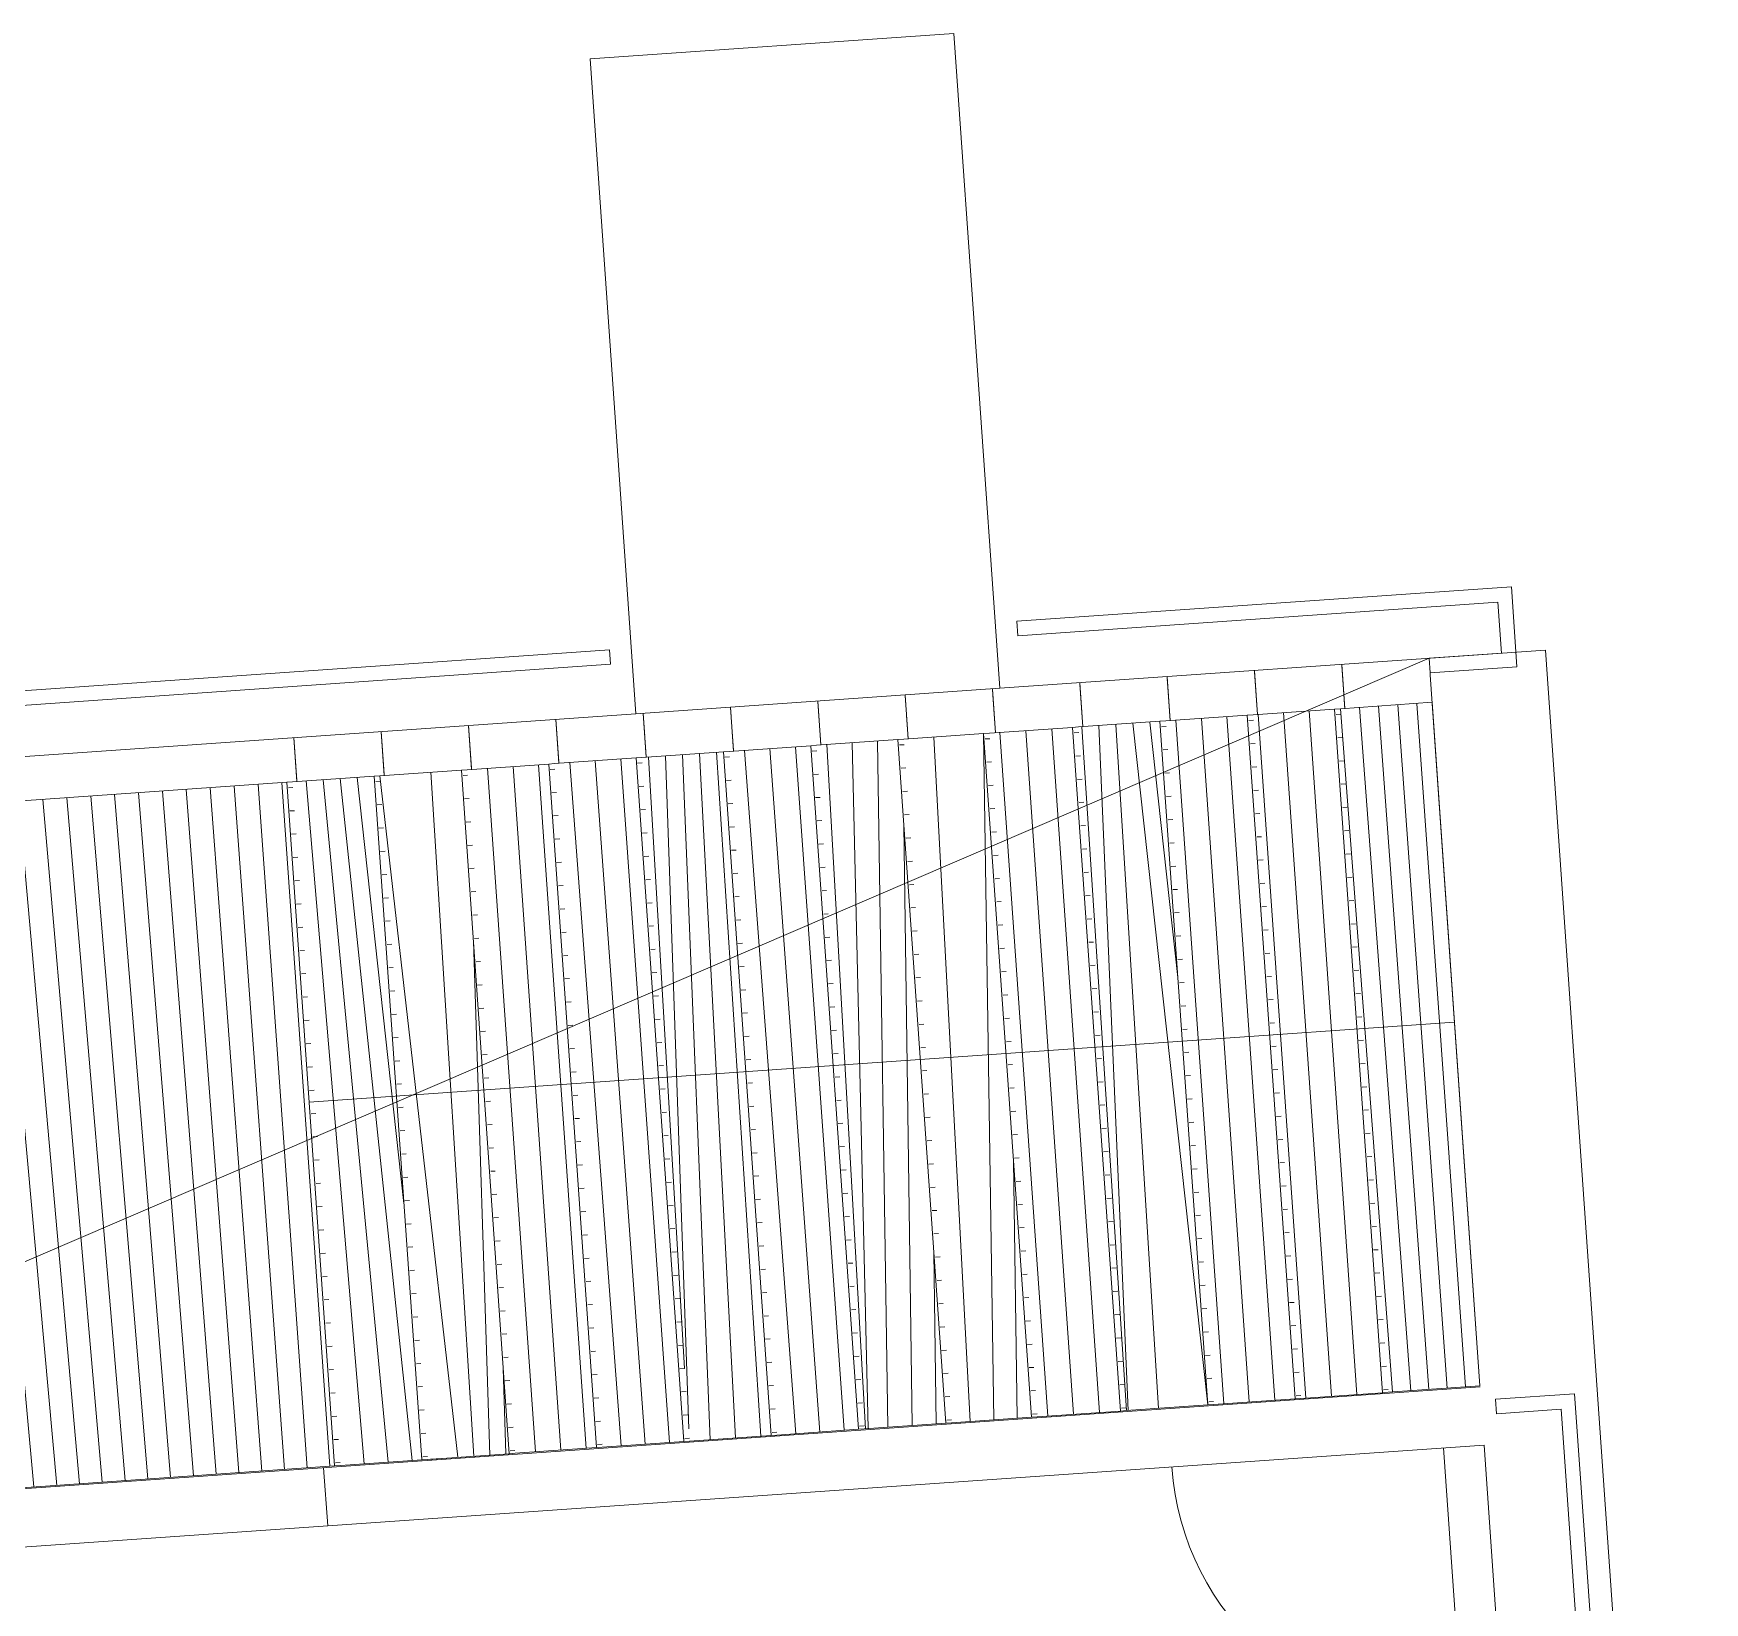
# Model space of a CAD drawing. Header units: millimetres. Extents: x 306 to 836129804, y -168137 to 818603917.
# Drawn here: x 833892377 to 833898105, y 817954065 to 817959443 of the extents above; entities that cross this region are included whole.
import ezdxf

# ---------------------------------------------------------------- set-up
doc = ezdxf.new("R2010")
doc.units = ezdxf.units.MM
doc.header["$LTSCALE"] = 3
doc.linetypes.add('Overhead', pattern=[1.7999999999999998, 1.2, -0.6])
for name, color, linetype, lineweight in [('A-000-M_MASS', 251, 'Continuous', 13), ('A-010-M_LINE', 251, 'Continuous', 13), ('A-010-M_LINE_BEYOND', 251, 'Continuous', 13), ('A-242-M_STAIR', 251, 'Continuous', 13), ('A-325-M_DOOR', 251, 'Continuous', 13), ('A-340-M_RAILING', 251, 'Continuous', 13), ('A-810-M_ROOMS', 251, 'Continuous', 13), ('S-280-M_COLUMN', 253, 'Continuous', 9)]:
    doc.layers.add(name, color=color, linetype=linetype, lineweight=lineweight)
doc.layers.add('UAJ-00XREF', color=7, linetype='Continuous')
pattern_1 = [(270, (-609.6, 28731.173), (80, 4.898587196589413e-15), [])]

# ---------------------------------------------------------------- blocks, each defined once
blk = doc.blocks.new('Top Rail Type - Top Rail_Internal_-14509061-0300')
at = {"layer": 'A-340-M_RAILING'}
for p, q in [((77300.37806078258, 31606.17304782708), (92817.04472744922, 31606.17304782708)), ((92817.04472744922, 31606.17304782708), (92817.04472744922, 31556.17304782708)), ((77350.37806078258, 31556.17304782708), (92817.04472744922, 31556.17304782708))]:
    blk.add_line(p, q, dxfattribs=at)
blk = doc.blocks.new('Top Rail Type - Top Rail_Internal_-14922430-0300')
at = {"layer": 'A-340-M_RAILING'}
for p, q in [((95667.0780607826, 28831.57304896365), (95667.0780607826, 28781.57304896366)), ((95667.0780607826, 28831.57304896365), (95939.07833247582, 28831.57304896365)), ((95939.07833247582, 28831.57304896365), (95939.07833247582, 25558.20247407073)), ((95667.0780607826, 28781.57304896366), (95889.07833247584, 28781.57304896366)), ((95889.07833247584, 28781.57304896366), (95889.07833247584, 25558.20247407073))]:
    blk.add_line(p, q, dxfattribs=at)
blk = doc.blocks.new('Railing - Railing-26013107-0300')
at = {"layer": 'A-340-M_RAILING'}
blk.add_line((95617.07806416294, 31323.67304782893), (95617.07806416294, 31331.17304782894), dxfattribs=at)
blk = doc.blocks.new('Top Rail Type - Top Rail_Internal_-26013112-0300')
at = {"layer": 'A-340-M_RAILING'}
for p, q in [((94217.04472744922, 31556.17304782893), (94217.04472744922, 31606.17304782892)), ((95915.76484133414, 31606.17304782892), (94217.04472744922, 31606.17304782892)), ((95915.76484133414, 31331.17304782893), (95915.76484133414, 31606.17304782892)), ((95865.76484133414, 31556.17304782892), (94217.04472744922, 31556.17304782893)), ((95865.76484133414, 31381.17304782893), (95865.76484133414, 31556.17304782892)), ((95617.07806416294, 31381.17304782893), (95617.07806416294, 31331.17304782893)), ((95617.07806416294, 31381.17304782893), (95865.76484133414, 31381.17304782893)), ((95617.07806416294, 31331.17304782893), (95915.76484133414, 31331.17304782893))]:
    blk.add_line(p, q, dxfattribs=at)
blk = doc.blocks.new('ARC_DOOR_METAL_M10-FH-O - 800x2100mm-38797438-0300')
at = {"layer": 'A-010-M_LINE_BEYOND'}
blk.add_line((466.9999999999968, -100.0000000009615), (466.9999999999968, -1034.000000000978), dxfattribs=at)
blk.add_arc((467.0000000000011, -100.0000000009645), 934.0000000000178, 179.9999999999997, 269.9999999999994, dxfattribs=at)
blk = doc.blocks.new('FP_261-0300')
at = {"layer": 'A-000-M_MASS'}
for p, q in [((91682.07806078285, 31229.96327169451), (91682.07806078273, 28881.17304782849)), ((91686.28953817762, 31211.17304782848), (91702.07806078286, 31211.17304782848)), ((91686.28953817762, 31131.1730478285), (91702.07806078285, 31131.1730478285)), ((91686.2895381776, 31051.17304782848), (91702.07806078285, 31051.17304782848)), ((91686.2895381776, 30971.17304782847), (91702.07806078285, 30971.17304782847)), ((91686.2895381776, 30891.17304782848), (91702.07806078285, 30891.17304782848)), ((91686.2895381776, 30811.17304782847), (91702.07806078282, 30811.17304782847)), ((91686.28953817759, 30731.17304782845), (91702.07806078282, 30731.17304782845)), ((91686.28953817759, 30651.17304782851), (91702.07806078282, 30651.17304782851)), ((91686.28953817759, 30571.17304782849), (91702.07806078282, 30571.17304782849)), ((91686.28953817759, 30491.17304782847), (91702.0780607828, 30491.17304782847)), ((91686.28953817759, 30411.17304782849), (91702.0780607828, 30411.17304782849)), ((91686.28953817757, 30331.17304782847), (91702.0780607828, 30331.17304782847)), ((91686.28953817757, 30251.17304782849), (91702.0780607828, 30251.17304782849)), ((91686.28953817757, 30171.17304782848), (91702.07806078279, 30171.17304782848)), ((91686.28953817757, 30091.17304782846), (91702.07806078279, 30091.17304782846)), ((91686.28953817756, 30011.17304782848), (91702.07806078279, 30011.17304782848)), ((91686.28953817756, 29931.1730478285), (91702.07806078279, 29931.1730478285)), ((91686.28953817756, 29851.17304782848), (91702.07806078278, 29851.17304782848)), ((91686.28953817756, 29771.1730478285), (91702.07806078278, 29771.1730478285)), ((91686.28953817755, 29691.17304782848), (91702.07806078278, 29691.17304782848)), ((91686.28953817755, 29611.17304782847), (91702.07806078278, 29611.17304782847)), ((91686.28953817755, 29531.17304782848), (91702.07806078276, 29531.17304782848)), ((91686.28953817755, 29451.17304782847), (91702.07806078276, 29451.17304782847)), ((91686.28953817752, 29371.17304782845), (91702.07806078276, 29371.17304782845)), ((91686.28953817752, 29291.1730478285), (91702.07806078276, 29291.1730478285)), ((91686.28953817752, 29211.17304782849), (91702.07806078273, 29211.17304782849)), ((91686.28953817752, 29131.17304782847), (91702.07806078273, 29131.17304782847)), ((91686.2895381775, 29051.17304782849), (91702.07806078273, 29051.17304782849)), ((91686.2895381775, 28971.17304782847), (91702.07806078273, 28971.17304782847)), ((91686.2895381775, 28891.17304782846), (91702.07806078272, 28891.17304782846))]:
    blk.add_line(p, q, dxfattribs=at)
blk = doc.blocks.new('FP_262-0300')
at = {"layer": 'A-000-M_MASS'}
for p, q in [((91982.07806078285, 31229.96327169451), (91982.07806078273, 28881.17304782849)), ((91986.28953817763, 31211.17304782848), (92002.07806078286, 31211.17304782848)), ((91986.28953817763, 31131.17304782847), (92002.07806078285, 31131.17304782847)), ((91986.2895381776, 31051.17304782848), (92002.07806078285, 31051.17304782845)), ((91986.2895381776, 30971.17304782847), (92002.07806078285, 30971.17304782847)), ((91986.2895381776, 30891.17304782845), (92002.07806078285, 30891.17304782845)), ((91986.2895381776, 30811.17304782847), (92002.07806078282, 30811.17304782847)), ((91986.28953817759, 30731.17304782845), (92002.07806078282, 30731.17304782845)), ((91986.28953817759, 30651.17304782847), (92002.07806078282, 30651.17304782847)), ((91986.28953817759, 30571.17304782849), (92002.07806078282, 30571.17304782849)), ((91986.28953817759, 30491.17304782847), (92002.0780607828, 30491.17304782847)), ((91986.28953817759, 30411.17304782846), (92002.0780607828, 30411.17304782846)), ((91986.28953817757, 30331.17304782847), (92002.0780607828, 30331.17304782847)), ((91986.28953817757, 30251.17304782846), (92002.0780607828, 30251.17304782846)), ((91986.28953817757, 30171.17304782844), (92002.07806078279, 30171.17304782844)), ((91986.28953817757, 30091.17304782846), (92002.07806078279, 30091.17304782846)), ((91986.28953817756, 30011.17304782848), (92002.07806078279, 30011.17304782848)), ((91986.28953817756, 29931.17304782846), (92002.07806078279, 29931.17304782846)), ((91986.28953817756, 29851.17304782848), (92002.07806078278, 29851.17304782848)), ((91986.28953817756, 29771.17304782846), (92002.07806078278, 29771.17304782846)), ((91986.28953817755, 29691.17304782845), (92002.07806078278, 29691.17304782845)), ((91986.28953817755, 29611.17304782847), (92002.07806078278, 29611.17304782847)), ((91986.28953817755, 29531.17304782845), (92002.07806078276, 29531.17304782845)), ((91986.28953817755, 29451.17304782843), (92002.07806078276, 29451.17304782843)), ((91986.28953817752, 29371.17304782845), (92002.07806078276, 29371.17304782845)), ((91986.28953817752, 29291.17304782847), (92002.07806078276, 29291.17304782847)), ((91986.28953817752, 29211.17304782845), (92002.07806078273, 29211.17304782845)), ((91986.28953817752, 29131.17304782847), (92002.07806078273, 29131.17304782847)), ((91986.2895381775, 29051.17304782845), (92002.07806078273, 29051.17304782845)), ((91986.2895381775, 28971.17304782847), (92002.07806078273, 28971.17304782844)), ((91986.2895381775, 28891.17304782846), (92002.07806078272, 28891.17304782846))]:
    blk.add_line(p, q, dxfattribs=at)
blk = doc.blocks.new('FP_263-0300')
at = {"layer": 'A-000-M_MASS'}
for p, q in [((92282.07806078283, 31229.96327169451), (92282.0780607827, 28881.17304782846)), ((92286.2895381776, 31211.17304782845), (92302.07806078285, 31211.17304782845)), ((92286.2895381776, 31131.17304782847), (92302.07806078283, 31131.17304782847)), ((92286.28953817759, 31051.17304782845), (92302.07806078283, 31051.17304782845)), ((92286.28953817759, 30971.17304782843), (92302.07806078283, 30971.17304782843)), ((92286.28953817759, 30891.17304782845), (92302.07806078283, 30891.17304782845)), ((92286.28953817759, 30811.17304782843), (92302.0780607828, 30811.17304782843)), ((92286.28953817757, 30731.17304782842), (92302.0780607828, 30731.17304782842)), ((92286.28953817757, 30651.17304782847), (92302.0780607828, 30651.17304782847)), ((92286.28953817757, 30571.17304782846), (92302.0780607828, 30571.17304782846)), ((92286.28953817757, 30491.17304782844), (92302.07806078279, 30491.17304782844)), ((92286.28953817757, 30411.17304782846), (92302.07806078279, 30411.17304782846)), ((92286.28953817756, 30331.17304782844), (92302.07806078279, 30331.17304782844)), ((92286.28953817756, 30251.17304782842), (92302.07806078279, 30251.17304782842)), ((92286.28953817756, 30171.17304782844), (92302.07806078278, 30171.17304782844)), ((92286.28953817756, 30091.17304782843), (92302.07806078278, 30091.17304782843)), ((92286.28953817755, 30011.17304782844), (92302.07806078278, 30011.17304782844)), ((92286.28953817755, 29931.17304782846), (92302.07806078278, 29931.17304782846)), ((92286.28953817755, 29851.17304782844), (92302.07806078276, 29851.17304782844)), ((92286.28953817755, 29771.17304782846), (92302.07806078276, 29771.17304782843)), ((92286.28953817752, 29691.17304782845), (92302.07806078276, 29691.17304782845)), ((92286.28953817752, 29611.17304782843), (92302.07806078276, 29611.17304782843)), ((92286.28953817752, 29531.17304782845), (92302.07806078275, 29531.17304782845)), ((92286.28953817752, 29451.17304782843), (92302.07806078275, 29451.17304782843)), ((92286.2895381775, 29371.17304782845), (92302.07806078275, 29371.17304782845)), ((92286.2895381775, 29291.17304782847), (92302.07806078275, 29291.17304782847)), ((92286.2895381775, 29211.17304782845), (92302.07806078272, 29211.17304782845)), ((92286.2895381775, 29131.17304782843), (92302.07806078272, 29131.17304782843)), ((92286.28953817749, 29051.17304782845), (92302.07806078272, 29051.17304782845)), ((92286.28953817749, 28971.17304782844), (92302.07806078272, 28971.17304782844)), ((92286.28953817749, 28891.17304782842), (92302.0780607827, 28891.17304782842))]:
    blk.add_line(p, q, dxfattribs=at)
blk = doc.blocks.new('FP_264-0300')
at = {"layer": 'A-000-M_MASS'}
for p, q in [((92582.07806078283, 31229.96327169451), (92582.07806078272, 28881.17304782846)), ((92586.2895381776, 31211.17304782845), (92602.07806078285, 31211.17304782845)), ((92586.2895381776, 31131.17304782843), (92602.07806078283, 31131.17304782843)), ((92586.28953817759, 31051.17304782845), (92602.07806078283, 31051.17304782845)), ((92586.28953817759, 30971.17304782843), (92602.07806078283, 30971.17304782843)), ((92586.28953817759, 30891.17304782842), (92602.07806078283, 30891.17304782842)), ((92586.28953817759, 30811.17304782843), (92602.0780607828, 30811.17304782843)), ((92586.28953817757, 30731.17304782842), (92602.0780607828, 30731.17304782842)), ((92586.28953817757, 30651.17304782844), (92602.0780607828, 30651.17304782844)), ((92586.28953817757, 30571.17304782846), (92602.0780607828, 30571.17304782846)), ((92586.28953817757, 30491.17304782844), (92602.07806078279, 30491.17304782844)), ((92586.28953817757, 30411.17304782842), (92602.07806078279, 30411.17304782842)), ((92586.28953817756, 30331.17304782844), (92602.07806078279, 30331.17304782844)), ((92586.28953817756, 30251.17304782842), (92602.07806078279, 30251.17304782842)), ((92586.28953817756, 30171.17304782844), (92602.07806078278, 30171.17304782841)), ((92586.28953817756, 30091.17304782843), (92602.07806078278, 30091.17304782843)), ((92586.28953817755, 30011.17304782844), (92602.07806078278, 30011.17304782844)), ((92586.28953817755, 29931.17304782846), (92602.07806078278, 29931.17304782846)), ((92586.28953817755, 29851.17304782844), (92602.07806078276, 29851.17304782844)), ((92586.28953817755, 29771.17304782843), (92602.07806078276, 29771.17304782843)), ((92586.28953817753, 29691.17304782845), (92602.07806078276, 29691.17304782845)), ((92586.28953817753, 29611.17304782843), (92602.07806078276, 29611.17304782843)), ((92586.28953817753, 29531.17304782842), (92602.07806078275, 29531.17304782842)), ((92586.28953817753, 29451.17304782843), (92602.07806078275, 29451.17304782843)), ((92586.2895381775, 29371.17304782845), (92602.07806078275, 29371.17304782845)), ((92586.2895381775, 29291.17304782843), (92602.07806078275, 29291.17304782843)), ((92586.2895381775, 29211.17304782845), (92602.07806078272, 29211.17304782845)), ((92586.2895381775, 29131.17304782843), (92602.07806078272, 29131.17304782843)), ((92586.28953817749, 29051.17304782842), (92602.07806078272, 29051.17304782842)), ((92586.28953817749, 28971.17304782844), (92602.07806078272, 28971.17304782844)), ((92586.28953817749, 28891.17304782842), (92602.0780607827, 28891.17304782842))]:
    blk.add_line(p, q, dxfattribs=at)
blk = doc.blocks.new('FP_265-0300')
at = {"layer": 'A-000-M_MASS'}
for p, q in [((92882.07806078285, 31229.96327169451), (92882.07806078273, 28881.17304782842)), ((92886.28953817763, 31211.17304782841), (92902.07806078286, 31211.17304782841)), ((92886.28953817763, 31131.17304782843), (92902.07806078285, 31131.17304782843)), ((92886.28953817762, 31051.17304782842), (92902.07806078285, 31051.17304782842)), ((92886.28953817762, 30971.17304782843), (92902.07806078285, 30971.1730478284)), ((92886.28953817762, 30891.17304782842), (92902.07806078285, 30891.17304782842)), ((92886.28953817762, 30811.1730478284), (92902.07806078283, 30811.1730478284)), ((92886.28953817759, 30731.17304782842), (92902.07806078283, 30731.17304782842)), ((92886.28953817759, 30651.17304782844), (92902.07806078283, 30651.17304782844)), ((92886.28953817759, 30571.17304782842), (92902.07806078283, 30571.17304782842)), ((92886.28953817759, 30491.17304782844), (92902.0780607828, 30491.17304782844)), ((92886.28953817759, 30411.17304782842), (92902.0780607828, 30411.17304782842)), ((92886.28953817757, 30331.1730478284), (92902.0780607828, 30331.1730478284)), ((92886.28953817757, 30251.17304782842), (92902.0780607828, 30251.17304782842)), ((92886.28953817757, 30171.17304782841), (92902.07806078279, 30171.17304782841)), ((92886.28953817757, 30091.17304782839), (92902.07806078279, 30091.17304782839)), ((92886.28953817756, 30011.17304782844), (92902.07806078279, 30011.17304782844)), ((92886.28953817756, 29931.17304782843), (92902.07806078279, 29931.17304782843)), ((92886.28953817756, 29851.17304782841), (92902.07806078278, 29851.17304782841)), ((92886.28953817756, 29771.17304782843), (92902.07806078278, 29771.17304782843)), ((92886.28953817755, 29691.17304782841), (92902.07806078278, 29691.17304782841)), ((92886.28953817755, 29611.1730478284), (92902.07806078278, 29611.1730478284)), ((92886.28953817755, 29531.17304782842), (92902.07806078276, 29531.17304782842)), ((92886.28953817755, 29451.1730478284), (92902.07806078276, 29451.1730478284)), ((92886.28953817753, 29371.17304782842), (92902.07806078276, 29371.17304782842)), ((92886.28953817753, 29291.17304782843), (92902.07806078276, 29291.17304782843)), ((92886.28953817753, 29211.17304782842), (92902.07806078275, 29211.17304782842)), ((92886.28953817753, 29131.1730478284), (92902.07806078275, 29131.1730478284)), ((92886.28953817753, 29051.17304782842), (92902.07806078275, 29051.17304782842)), ((92886.28953817753, 28971.1730478284), (92902.07806078275, 28971.1730478284)), ((92886.28953817753, 28891.17304782839), (92902.07806078273, 28891.17304782839))]:
    blk.add_line(p, q, dxfattribs=at)
blk = doc.blocks.new('FP_266-0300')
at = {"layer": 'A-000-M_MASS'}
for p, q in [((93182.07806078285, 31229.96327169451), (93182.07806078273, 28881.17304782842)), ((93186.28953817763, 31211.17304782841), (93202.07806078286, 31211.17304782841)), ((93186.28953817763, 31131.1730478284), (93202.07806078285, 31131.1730478284)), ((93186.28953817762, 31051.17304782842), (93202.07806078285, 31051.17304782842)), ((93186.28953817762, 30971.1730478284), (93202.07806078285, 30971.1730478284)), ((93186.28953817762, 30891.17304782838), (93202.07806078285, 30891.17304782838)), ((93186.28953817762, 30811.1730478284), (93202.07806078283, 30811.1730478284)), ((93186.28953817759, 30731.17304782838), (93202.07806078283, 30731.17304782838)), ((93186.28953817759, 30651.1730478284), (93202.07806078283, 30651.1730478284)), ((93186.28953817759, 30571.17304782842), (93202.07806078283, 30571.17304782842)), ((93186.28953817759, 30491.1730478284), (93202.07806078282, 30491.1730478284)), ((93186.28953817759, 30411.17304782839), (93202.07806078282, 30411.17304782839)), ((93186.28953817759, 30331.1730478284), (93202.07806078282, 30331.1730478284)), ((93186.28953817759, 30251.17304782839), (93202.07806078282, 30251.17304782839)), ((93186.28953817759, 30171.17304782837), (93202.07806078279, 30171.17304782837)), ((93186.28953817759, 30091.17304782839), (93202.07806078279, 30091.17304782839)), ((93186.28953817757, 30011.17304782841), (93202.07806078279, 30011.17304782841)), ((93186.28953817757, 29931.17304782839), (93202.07806078279, 29931.17304782839)), ((93186.28953817757, 29851.17304782841), (93202.07806078278, 29851.17304782841)), ((93186.28953817757, 29771.17304782839), (93202.07806078278, 29771.17304782839)), ((93186.28953817756, 29691.17304782838), (93202.07806078278, 29691.17304782838)), ((93186.28953817756, 29611.1730478284), (93202.07806078278, 29611.1730478284)), ((93186.28953817756, 29531.17304782838), (93202.07806078276, 29531.17304782838)), ((93186.28953817756, 29451.1730478284), (93202.07806078276, 29451.1730478284)), ((93186.28953817755, 29371.17304782842), (93202.07806078276, 29371.17304782842)), ((93186.28953817755, 29291.1730478284), (93202.07806078276, 29291.1730478284)), ((93186.28953817755, 29211.17304782842), (93202.07806078275, 29211.17304782842)), ((93186.28953817755, 29131.1730478284), (93202.07806078275, 29131.1730478284)), ((93186.28953817753, 29051.17304782838), (93202.07806078275, 29051.17304782838)), ((93186.28953817753, 28971.1730478284), (93202.07806078275, 28971.1730478284)), ((93186.28953817753, 28891.17304782839), (93202.07806078273, 28891.17304782839))]:
    blk.add_line(p, q, dxfattribs=at)
blk = doc.blocks.new('FP_267-0300')
at = {"layer": 'A-000-M_MASS'}
for p, q in [((93482.07806078283, 31229.96327169451), (93482.07806078273, 28881.17304782842)), ((93486.28953817763, 31211.17304782838), (93502.07806078285, 31211.17304782838)), ((93486.28953817763, 31131.1730478284), (93502.07806078283, 31131.1730478284)), ((93486.28953817762, 31051.17304782838), (93502.07806078283, 31051.17304782838)), ((93486.28953817762, 30971.17304782836), (93502.07806078283, 30971.17304782836)), ((93486.28953817762, 30891.17304782838), (93502.07806078283, 30891.17304782838)), ((93486.28953817762, 30811.17304782836), (93502.07806078282, 30811.17304782836)), ((93486.2895381776, 30731.17304782838), (93502.07806078282, 30731.17304782838)), ((93486.2895381776, 30651.1730478284), (93502.07806078282, 30651.1730478284)), ((93486.2895381776, 30571.17304782839), (93502.07806078282, 30571.17304782839)), ((93486.2895381776, 30491.1730478284), (93502.07806078279, 30491.1730478284)), ((93486.2895381776, 30411.17304782839), (93502.07806078279, 30411.17304782839)), ((93486.28953817757, 30331.17304782837), (93502.07806078279, 30331.17304782837)), ((93486.28953817757, 30251.17304782839), (93502.07806078279, 30251.17304782839)), ((93486.28953817757, 30171.17304782837), (93502.07806078278, 30171.17304782837)), ((93486.28953817757, 30091.17304782836), (93502.07806078278, 30091.17304782836)), ((93486.28953817756, 30011.17304782841), (93502.07806078278, 30011.17304782841)), ((93486.28953817756, 29931.17304782839), (93502.07806078278, 29931.17304782839)), ((93486.28953817756, 29851.17304782841), (93502.07806078276, 29851.17304782841)), ((93486.28953817756, 29771.17304782839), (93502.07806078276, 29771.17304782839)), ((93486.28953817755, 29691.17304782838), (93502.07806078276, 29691.17304782838)), ((93486.28953817755, 29611.1730478284), (93502.07806078276, 29611.1730478284)), ((93486.28953817755, 29531.17304782838), (93502.07806078275, 29531.17304782838)), ((93486.28953817755, 29451.17304782836), (93502.07806078275, 29451.17304782836)), ((93486.28953817753, 29371.17304782842), (93502.07806078275, 29371.17304782842)), ((93486.28953817753, 29291.1730478284), (93502.07806078275, 29291.1730478284)), ((93486.28953817753, 29211.17304782838), (93502.07806078273, 29211.17304782838)), ((93486.28953817753, 29131.1730478284), (93502.07806078273, 29131.1730478284)), ((93486.28953817752, 29051.17304782838), (93502.07806078273, 29051.17304782838)), ((93486.28953817752, 28971.17304782837), (93502.07806078273, 28971.17304782837)), ((93486.28953817752, 28891.17304782839), (93502.0780607827, 28891.17304782839))]:
    blk.add_line(p, q, dxfattribs=at)
blk = doc.blocks.new('FP_268-0300')
at = {"layer": 'A-000-M_MASS'}
for p, q in [((93782.07806078283, 31229.96327169451), (93782.07806078273, 28881.17304782839)), ((93786.28953817763, 31211.17304782838), (93802.07806078285, 31211.17304782838)), ((93786.28953817763, 31131.17304782836), (93802.07806078283, 31131.17304782836)), ((93786.28953817762, 31051.17304782838), (93802.07806078283, 31051.17304782838)), ((93786.28953817762, 30971.17304782836), (93802.07806078283, 30971.17304782836)), ((93786.28953817762, 30891.17304782835), (93802.07806078283, 30891.17304782835)), ((93786.28953817762, 30811.17304782836), (93802.07806078282, 30811.17304782836)), ((93786.2895381776, 30731.17304782835), (93802.07806078282, 30731.17304782835)), ((93786.2895381776, 30651.1730478284), (93802.07806078282, 30651.1730478284)), ((93786.2895381776, 30571.17304782839), (93802.07806078282, 30571.17304782839)), ((93786.2895381776, 30491.17304782837), (93802.0780607828, 30491.17304782837)), ((93786.2895381776, 30411.17304782839), (93802.0780607828, 30411.17304782839)), ((93786.28953817757, 30331.17304782837), (93802.0780607828, 30331.17304782837)), ((93786.28953817757, 30251.17304782835), (93802.0780607828, 30251.17304782835)), ((93786.28953817757, 30171.17304782837), (93802.07806078278, 30171.17304782837)), ((93786.28953817757, 30091.17304782836), (93802.07806078278, 30091.17304782836)), ((93786.28953817756, 30011.17304782838), (93802.07806078278, 30011.17304782838)), ((93786.28953817756, 29931.17304782839), (93802.07806078278, 29931.17304782839)), ((93786.28953817756, 29851.17304782838), (93802.07806078276, 29851.17304782838)), ((93786.28953817756, 29771.17304782836), (93802.07806078276, 29771.17304782836)), ((93786.28953817755, 29691.17304782838), (93802.07806078276, 29691.17304782838)), ((93786.28953817755, 29611.17304782836), (93802.07806078276, 29611.17304782836)), ((93786.28953817755, 29531.17304782834), (93802.07806078275, 29531.17304782834)), ((93786.28953817755, 29451.17304782836), (93802.07806078275, 29451.17304782836)), ((93786.28953817753, 29371.17304782838), (93802.07806078275, 29371.17304782838)), ((93786.28953817753, 29291.17304782836), (93802.07806078275, 29291.17304782836)), ((93786.28953817753, 29211.17304782838), (93802.07806078275, 29211.17304782838)), ((93786.28953817753, 29131.17304782836), (93802.07806078275, 29131.17304782836)), ((93786.28953817752, 29051.17304782835), (93802.07806078275, 29051.17304782835)), ((93786.28953817752, 28971.17304782837), (93802.07806078275, 28971.17304782837)), ((93786.28953817752, 28891.17304782835), (93802.07806078273, 28891.17304782835))]:
    blk.add_line(p, q, dxfattribs=at)
blk = doc.blocks.new('FP_269-0300')
at = {"layer": 'A-000-M_MASS'}
for p, q in [((94076.3998998633, 31229.96327169451), (94076.39989986319, 28881.17304782835)), ((94080.61137725809, 31211.17304782838), (94096.39989986332, 31211.17304782838)), ((94080.61137725809, 31131.17304782836), (94096.3998998633, 31131.17304782836)), ((94080.61137725806, 31051.17304782835), (94096.3998998633, 31051.17304782835)), ((94080.61137725806, 30971.17304782836), (94096.3998998633, 30971.17304782836)), ((94080.61137725806, 30891.17304782835), (94096.3998998633, 30891.17304782835)), ((94080.61137725806, 30811.17304782833), (94096.39989986327, 30811.17304782833)), ((94080.61137725804, 30731.17304782835), (94096.39989986327, 30731.17304782835)), ((94080.61137725804, 30651.17304782837), (94096.39989986327, 30651.17304782837)), ((94080.61137725804, 30571.17304782835), (94096.39989986327, 30571.17304782835)), ((94080.61137725804, 30491.17304782837), (94096.39989986326, 30491.17304782837)), ((94080.61137725804, 30411.17304782835), (94096.39989986326, 30411.17304782835)), ((94080.61137725801, 30331.17304782834), (94096.39989986326, 30331.17304782834)), ((94080.61137725801, 30251.17304782835), (94096.39989986326, 30251.17304782835)), ((94080.61137725801, 30171.17304782834), (94096.39989986325, 30171.17304782834)), ((94080.61137725801, 30091.17304782832), (94096.39989986325, 30091.17304782832)), ((94080.611377258, 30011.17304782838), (94096.39989986325, 30011.17304782838)), ((94080.611377258, 29931.17304782836), (94096.39989986325, 29931.17304782836)), ((94080.611377258, 29851.17304782838), (94096.39989986323, 29851.17304782838)), ((94080.611377258, 29771.17304782836), (94096.39989986323, 29771.17304782836)), ((94080.61137725797, 29691.17304782834), (94096.39989986323, 29691.17304782834)), ((94080.61137725797, 29611.17304782836), (94096.39989986323, 29611.17304782836)), ((94080.61137725797, 29531.17304782834), (94096.39989986322, 29531.17304782834)), ((94080.61137725797, 29451.17304782833), (94096.39989986322, 29451.17304782833)), ((94080.61137725796, 29371.17304782838), (94096.39989986322, 29371.17304782838)), ((94080.61137725796, 29291.17304782836), (94096.39989986322, 29291.17304782836)), ((94080.61137725796, 29211.17304782835), (94096.39989986319, 29211.17304782835)), ((94080.61137725796, 29131.17304782836), (94096.39989986319, 29131.17304782836)), ((94080.61137725794, 29051.17304782835), (94096.39989986319, 29051.17304782835)), ((94080.61137725794, 28971.17304782837), (94096.39989986319, 28971.17304782833)), ((94080.61137725794, 28891.17304782835), (94096.39989986317, 28891.17304782835))]:
    blk.add_line(p, q, dxfattribs=at)
blk = doc.blocks.new('FP_270-0300')
at = {"layer": 'A-000-M_MASS'}
for p, q in [((94382.07806078286, 31229.96327169451), (94382.07806078273, 28881.17304782835)), ((94386.28953817763, 31211.17304782834), (94402.07806078286, 31211.17304782834)), ((94386.28953817763, 31131.17304782833), (94402.07806078285, 31131.17304782833)), ((94386.28953817762, 31051.17304782835), (94402.07806078285, 31051.17304782835)), ((94386.28953817762, 30971.17304782833), (94402.07806078285, 30971.17304782833)), ((94386.28953817762, 30891.17304782831), (94402.07806078285, 30891.17304782831)), ((94386.28953817762, 30811.17304782833), (94402.07806078283, 30811.17304782833)), ((94386.2895381776, 30731.17304782831), (94402.07806078283, 30731.17304782831)), ((94386.2895381776, 30651.17304782837), (94402.07806078283, 30651.17304782833)), ((94386.2895381776, 30571.17304782835), (94402.07806078283, 30571.17304782835)), ((94386.2895381776, 30491.17304782834), (94402.07806078282, 30491.17304782834)), ((94386.2895381776, 30411.17304782835), (94402.07806078282, 30411.17304782835)), ((94386.28953817759, 30331.17304782834), (94402.07806078282, 30331.17304782834)), ((94386.28953817759, 30251.17304782832), (94402.07806078282, 30251.17304782832)), ((94386.28953817759, 30171.17304782834), (94402.0780607828, 30171.17304782834)), ((94386.28953817759, 30091.17304782832), (94402.0780607828, 30091.17304782832)), ((94386.28953817756, 30011.17304782834), (94402.0780607828, 30011.17304782834)), ((94386.28953817756, 29931.17304782836), (94402.0780607828, 29931.17304782836)), ((94386.28953817756, 29851.17304782834), (94402.07806078278, 29851.17304782834)), ((94386.28953817756, 29771.17304782832), (94402.07806078278, 29771.17304782832)), ((94386.28953817755, 29691.17304782834), (94402.07806078278, 29691.17304782834)), ((94386.28953817755, 29611.17304782832), (94402.07806078278, 29611.17304782832)), ((94386.28953817755, 29531.17304782831), (94402.07806078276, 29531.17304782831)), ((94386.28953817755, 29451.17304782833), (94402.07806078276, 29451.17304782833)), ((94386.28953817753, 29371.17304782835), (94402.07806078276, 29371.17304782835)), ((94386.28953817753, 29291.17304782833), (94402.07806078276, 29291.17304782833)), ((94386.28953817753, 29211.17304782835), (94402.07806078275, 29211.17304782835)), ((94386.28953817753, 29131.17304782833), (94402.07806078275, 29131.17304782833)), ((94386.2895381775, 29051.17304782835), (94402.07806078275, 29051.17304782835)), ((94386.2895381775, 28971.17304782833), (94402.07806078275, 28971.17304782833)), ((94386.2895381775, 28891.17304782832), (94402.07806078273, 28891.17304782832))]:
    blk.add_line(p, q, dxfattribs=at)
blk = doc.blocks.new('FP_271-0300')
at = {"layer": 'A-000-M_MASS'}
for p, q in [((94682.07806078286, 31229.96327169451), (94682.07806078273, 28881.17304782835)), ((94686.28953817763, 31211.17304782831), (94702.07806078286, 31211.17304782831)), ((94686.28953817763, 31131.17304782833), (94702.07806078285, 31131.17304782833)), ((94686.28953817762, 31051.17304782831), (94702.07806078285, 31051.17304782831)), ((94686.28953817762, 30971.17304782833), (94702.07806078285, 30971.1730478283)), ((94686.28953817762, 30891.17304782831), (94702.07806078285, 30891.17304782831)), ((94686.28953817762, 30811.1730478283), (94702.07806078283, 30811.1730478283)), ((94686.2895381776, 30731.17304782831), (94702.07806078283, 30731.17304782831)), ((94686.2895381776, 30651.17304782833), (94702.07806078283, 30651.17304782833)), ((94686.2895381776, 30571.17304782832), (94702.07806078283, 30571.17304782832)), ((94686.2895381776, 30491.17304782834), (94702.07806078282, 30491.17304782834)), ((94686.2895381776, 30411.17304782832), (94702.07806078282, 30411.17304782832)), ((94686.28953817759, 30331.1730478283), (94702.07806078282, 30331.1730478283)), ((94686.28953817759, 30251.17304782832), (94702.07806078282, 30251.17304782832)), ((94686.28953817759, 30171.1730478283), (94702.0780607828, 30171.1730478283)), ((94686.28953817759, 30091.17304782829), (94702.0780607828, 30091.17304782829)), ((94686.28953817755, 30011.17304782834), (94702.0780607828, 30011.17304782834)), ((94686.28953817755, 29931.17304782832), (94702.0780607828, 29931.17304782832)), ((94686.28953817755, 29851.17304782834), (94702.07806078279, 29851.17304782834)), ((94686.28953817755, 29771.17304782832), (94702.07806078279, 29771.17304782832)), ((94686.28953817753, 29691.17304782831), (94702.07806078279, 29691.17304782831)), ((94686.28953817753, 29611.17304782832), (94702.07806078279, 29611.17304782832)), ((94686.28953817753, 29531.17304782831), (94702.07806078276, 29531.17304782831)), ((94686.28953817753, 29451.17304782829), (94702.07806078276, 29451.17304782829)), ((94686.28953817752, 29371.17304782835), (94702.07806078276, 29371.17304782835)), ((94686.28953817752, 29291.17304782833), (94702.07806078276, 29291.17304782833)), ((94686.28953817752, 29211.17304782831), (94702.07806078275, 29211.17304782831)), ((94686.28953817752, 29131.17304782833), (94702.07806078275, 29131.17304782833)), ((94686.2895381775, 29051.17304782831), (94702.07806078275, 29051.17304782831)), ((94686.2895381775, 28971.1730478283), (94702.07806078275, 28971.1730478283)), ((94686.2895381775, 28891.17304782832), (94702.07806078273, 28891.17304782832))]:
    blk.add_line(p, q, dxfattribs=at)
blk = doc.blocks.new('FP_272-0300')
at = {"layer": 'A-000-M_MASS'}
for p, q in [((94982.07806078283, 31229.96327169451), (94982.07806078272, 28881.17304782832)), ((94986.28953817762, 31211.17304782831), (95002.07806078285, 31211.17304782831)), ((94986.28953817762, 31131.17304782833), (95002.07806078283, 31131.17304782833)), ((94986.28953817759, 31051.17304782831), (95002.07806078283, 31051.17304782831)), ((94986.28953817759, 30971.1730478283), (95002.07806078283, 30971.1730478283)), ((94986.28953817759, 30891.17304782831), (95002.07806078283, 30891.17304782831)), ((94986.28953817759, 30811.1730478283), (95002.07806078282, 30811.1730478283)), ((94986.28953817757, 30731.17304782831), (95002.07806078282, 30731.17304782831)), ((94986.28953817757, 30651.17304782833), (95002.07806078282, 30651.17304782833)), ((94986.28953817757, 30571.17304782832), (95002.07806078282, 30571.17304782832)), ((94986.28953817757, 30491.1730478283), (95002.0780607828, 30491.1730478283)), ((94986.28953817757, 30411.17304782832), (95002.0780607828, 30411.17304782832)), ((94986.28953817755, 30331.1730478283), (95002.0780607828, 30331.1730478283)), ((94986.28953817755, 30251.17304782828), (95002.0780607828, 30251.17304782828)), ((94986.28953817755, 30171.1730478283), (95002.07806078279, 30171.1730478283)), ((94986.28953817755, 30091.17304782829), (95002.07806078279, 30091.17304782829)), ((94986.28953817753, 30011.17304782831), (95002.07806078279, 30011.17304782831)), ((94986.28953817753, 29931.17304782832), (95002.07806078279, 29931.17304782832)), ((94986.28953817753, 29851.17304782831), (95002.07806078276, 29851.17304782831)), ((94986.28953817753, 29771.17304782829), (95002.07806078276, 29771.17304782829)), ((94986.28953817752, 29691.17304782831), (95002.07806078276, 29691.17304782831)), ((94986.28953817752, 29611.17304782829), (95002.07806078276, 29611.17304782829)), ((94986.28953817752, 29531.17304782827), (95002.07806078275, 29531.17304782827)), ((94986.28953817752, 29451.17304782829), (95002.07806078275, 29451.17304782829)), ((94986.2895381775, 29371.17304782831), (95002.07806078275, 29371.17304782831)), ((94986.2895381775, 29291.1730478283), (95002.07806078275, 29291.1730478283)), ((94986.2895381775, 29211.17304782831), (95002.07806078273, 29211.17304782831)), ((94986.2895381775, 29131.1730478283), (95002.07806078273, 29131.1730478283)), ((94986.28953817749, 29051.17304782831), (95002.07806078273, 29051.17304782831)), ((94986.28953817749, 28971.1730478283), (95002.07806078273, 28971.1730478283)), ((94986.28953817749, 28891.17304782828), (95002.07806078272, 28891.17304782828))]:
    blk.add_line(p, q, dxfattribs=at)
blk = doc.blocks.new('FP_273-0300')
at = {"layer": 'A-000-M_MASS'}
for p, q in [((95282.07806078285, 31229.96327169451), (95282.0780607827, 28881.17304782832)), ((95286.2895381776, 31211.17304782831), (95302.07806078285, 31211.17304782831)), ((95286.2895381776, 31131.17304782829), (95302.07806078283, 31131.17304782829)), ((95286.28953817759, 31051.17304782828), (95302.07806078283, 31051.17304782828)), ((95286.28953817759, 30971.1730478283), (95302.07806078283, 30971.1730478283)), ((95286.28953817759, 30891.17304782828), (95302.07806078283, 30891.17304782828)), ((95286.28953817759, 30811.17304782826), (95302.07806078282, 30811.17304782826)), ((95286.28953817757, 30731.17304782831), (95302.07806078282, 30731.17304782831)), ((95286.28953817757, 30651.1730478283), (95302.07806078282, 30651.1730478283)), ((95286.28953817757, 30571.17304782828), (95302.07806078282, 30571.17304782828)), ((95286.28953817757, 30491.1730478283), (95302.0780607828, 30491.1730478283)), ((95286.28953817757, 30411.17304782828), (95302.0780607828, 30411.17304782828)), ((95286.28953817755, 30331.17304782827), (95302.0780607828, 30331.17304782827)), ((95286.28953817755, 30251.17304782828), (95302.0780607828, 30251.17304782828)), ((95286.28953817755, 30171.17304782827), (95302.07806078279, 30171.17304782827)), ((95286.28953817755, 30091.17304782829), (95302.07806078279, 30091.17304782829)), ((95286.28953817753, 30011.17304782831), (95302.07806078279, 30011.17304782831)), ((95286.28953817753, 29931.17304782829), (95302.07806078279, 29931.17304782829)), ((95286.28953817753, 29851.17304782831), (95302.07806078278, 29851.17304782831)), ((95286.28953817753, 29771.17304782829), (95302.07806078278, 29771.17304782829)), ((95286.28953817752, 29691.17304782827), (95302.07806078278, 29691.17304782827)), ((95286.28953817752, 29611.17304782829), (95302.07806078278, 29611.17304782829)), ((95286.28953817752, 29531.17304782827), (95302.07806078275, 29531.17304782827)), ((95286.28953817752, 29451.17304782826), (95302.07806078275, 29451.17304782826)), ((95286.2895381775, 29371.17304782831), (95302.07806078275, 29371.17304782831)), ((95286.2895381775, 29291.1730478283), (95302.07806078275, 29291.1730478283)), ((95286.2895381775, 29211.17304782828), (95302.07806078273, 29211.17304782828)), ((95286.2895381775, 29131.1730478283), (95302.07806078273, 29131.1730478283)), ((95286.28953817749, 29051.17304782828), (95302.07806078273, 29051.17304782828)), ((95286.28953817749, 28971.1730478283), (95302.07806078273, 28971.17304782826)), ((95286.28953817749, 28891.17304782828), (95302.07806078272, 28891.17304782828))]:
    blk.add_line(p, q, dxfattribs=at)
blk = doc.blocks.new('MML STAIRS_TIMBER COVER - MML STAIRS_TIMBER COVER-30524588-0300')
at = {"layer": 'A-000-M_MASS'}
h = blk.add_hatch(dxfattribs=at)
h.set_pattern_fill('FP_126', color=256, style=0, pattern_type=2)
h.set_pattern_definition(pattern_1)
h.paths.add_polyline_path([(89053.39128023098, 28881.17304782849), (91682.07806078273, 28881.17304782894), (91682.07806078273, 31229.96327169451), (89053.39128023098, 31229.96327169451), (89053.39128023098, 29214.18593003679)], flags=0)
h = blk.add_hatch(dxfattribs=at)
h.set_pattern_fill('FP_126', color=256, style=0, pattern_type=2)
h.set_pattern_definition(pattern_1)
h.paths.add_polyline_path([(91982.07806078273, 28881.17304782849), (91982.07806078273, 31229.96327169451), (91702.07806078272, 31229.96327169451), (91702.07806078272, 28881.17304782894), (91717.0780607827, 28881.17304782894)], flags=0)
h = blk.add_hatch(dxfattribs=at)
h.set_pattern_fill('FP_126', color=256, style=0, pattern_type=2)
h.set_pattern_definition(pattern_1)
h.paths.add_polyline_path([(92017.07806078272, 28881.17304782849), (92282.0780607827, 28881.17304782894), (92282.0780607827, 31229.96327169451), (92002.07806078272, 31229.96327169451), (92002.07806078272, 28881.17304782849)], flags=0)
h = blk.add_hatch(dxfattribs=at)
h.set_pattern_fill('FP_126', color=256, style=0, pattern_type=2)
h.set_pattern_definition(pattern_1)
h.paths.add_polyline_path([(92302.0780607827, 28881.17304782894), (92582.07806078283, 28881.17304782894), (92582.07806078283, 31229.96327169451), (92302.0780607827, 31229.96327169451), (92302.0780607827, 29214.18593003679)], flags=0)
h = blk.add_hatch(dxfattribs=at)
h.set_pattern_fill('FP_126', color=256, style=0, pattern_type=2)
h.set_pattern_definition(pattern_1)
h.paths.add_polyline_path([(92617.07806078272, 28881.17304782894), (92882.07806078273, 28881.17304782894), (92882.07806078273, 31229.96327169451), (92602.0780607827, 31229.96327169451), (92602.0780607827, 28881.17304782894)], flags=0)
h = blk.add_hatch(dxfattribs=at)
h.set_pattern_fill('FP_126', color=256, style=0, pattern_type=2)
h.set_pattern_definition(pattern_1)
h.paths.add_polyline_path([(92902.07806078273, 28881.17304782894), (93182.07806078285, 28881.17304782894), (93182.07806078285, 31229.96327169451), (92902.07806078273, 31229.96327169451), (92902.07806078273, 29214.18593003679)], flags=0)
h = blk.add_hatch(dxfattribs=at)
h.set_pattern_fill('FP_126', color=256, style=0, pattern_type=2)
h.set_pattern_definition(pattern_1)
h.paths.add_polyline_path([(93217.0780607827, 28881.17304782894), (93482.07806078273, 28881.17304782894), (93482.07806078273, 31229.96327169451), (93202.07806078273, 31229.96327169451), (93202.07806078273, 28881.17304782894)], flags=0)
h = blk.add_hatch(dxfattribs=at)
h.set_pattern_fill('FP_126', color=256, style=0, pattern_type=2)
h.set_pattern_definition(pattern_1)
h.paths.add_polyline_path([(93782.07806078273, 28881.17304782894), (93782.07806078273, 31229.96327169451), (93502.0780607827, 31229.96327169451), (93502.0780607827, 28881.17304782894), (93517.07806078272, 28881.17304782894)], flags=0)
h = blk.add_hatch(dxfattribs=at)
h.set_pattern_fill('FP_126', color=256, style=0, pattern_type=2)
h.set_pattern_definition(pattern_1)
h.paths.add_polyline_path([(94076.39989986319, 28881.17304782894), (94076.39989986319, 31229.96327169451), (93802.07806078273, 31229.96327169451), (93802.07806078273, 28881.17304782894), (93817.0780607827, 28881.17304782894)], flags=0)
h = blk.add_hatch(dxfattribs=at)
h.set_pattern_fill('FP_126', color=256, style=0, pattern_type=2)
h.set_pattern_definition(pattern_1)
h.paths.add_polyline_path([(94096.39989986317, 28881.17304782894), (94382.07806078273, 28881.17304782894), (94382.07806078273, 31229.96327169451), (94096.39989986317, 31229.96327169451), (94096.39989986317, 29065.6759995818)], flags=0)
h = blk.add_hatch(dxfattribs=at)
h.set_pattern_fill('FP_126', color=256, style=0, pattern_type=2)
h.set_pattern_definition(pattern_1)
h.paths.add_polyline_path([(94411.39989986329, 28881.17304782894), (94682.07806078273, 28881.17304782894), (94682.07806078273, 31229.96327169451), (94402.07806078273, 31229.96327169451), (94402.07806078273, 28881.17304782894)], flags=0)
h = blk.add_hatch(dxfattribs=at)
h.set_pattern_fill('FP_126', color=256, style=0, pattern_type=2)
h.set_pattern_definition(pattern_1)
h.paths.add_polyline_path([(94702.07806078273, 28881.17304782894), (94982.07806078272, 28881.17304782894), (94982.07806078272, 31229.96327169451), (94702.07806078273, 31229.96327169451), (94702.07806078273, 28930.55854265132)], flags=0)
h = blk.add_hatch(dxfattribs=at)
h.set_pattern_fill('FP_126', color=256, style=0, pattern_type=2)
h.set_pattern_definition(pattern_1)
h.paths.add_polyline_path([(95002.07806078272, 28881.17304782894), (95282.0780607827, 28881.17304782894), (95282.0780607827, 31229.96327169451), (95002.07806078272, 31229.96327169451), (95002.07806078272, 29214.18593003679)], flags=0)
h = blk.add_hatch(dxfattribs=at)
h.set_pattern_fill('FP_126', color=256, style=0, pattern_type=2)
h.set_pattern_definition(pattern_1)
h.paths.add_polyline_path([(95317.0780607827, 28881.17304782894), (95617.0780607827, 28881.17304782894), (95617.0780607827, 31229.96327169451), (95302.07806078272, 31229.96327169451), (95302.07806078272, 28881.17304782894)], flags=0)
for p, q in [((91682.07806078275, 31229.96327169447), (89053.39128023101, 31229.96327169447)), ((91682.07806078276, 31229.96327169447), (91702.07806078276, 31229.96327169447)), ((91982.07806078275, 31229.96327169447), (91702.07806078276, 31229.96327169447)), ((91982.07806078276, 31229.96327169447), (92002.07806078276, 31229.96327169447)), ((92282.07806078273, 31229.96327169447), (92002.07806078276, 31229.96327169447)), ((92282.07806078275, 31229.96327169447), (92302.07806078275, 31229.96327169447)), ((92582.07806078273, 31229.96327169447), (92302.07806078275, 31229.96327169447)), ((92582.07806078275, 31229.96327169447), (92602.07806078275, 31229.96327169447)), ((92882.07806078275, 31229.96327169447), (92602.07806078275, 31229.96327169447)), ((92882.07806078276, 31229.96327169447), (92902.07806078276, 31229.96327169447)), ((93182.07806078275, 31229.96327169447), (92902.07806078276, 31229.96327169447)), ((93182.07806078276, 31229.96327169447), (93202.07806078276, 31229.96327169447)), ((93482.07806078273, 31229.96327169447), (93202.07806078276, 31229.96327169447)), ((93482.07806078275, 31229.96327169447), (93502.07806078275, 31229.96327169447)), ((93782.07806078273, 31229.96327169447), (93502.07806078275, 31229.96327169447)), ((93782.07806078275, 31229.96327169447), (93802.07806078275, 31229.96327169447)), ((94076.39989986319, 31229.96327169447), (93802.07806078275, 31229.96327169447)), ((94076.3998998632, 31229.96327169447), (94096.39989986319, 31229.96327169447)), ((94382.07806078273, 31229.96327169447), (94096.39989986319, 31229.96327169447)), ((94382.07806078275, 31229.96327169447), (94402.07806078275, 31229.96327169447)), ((94682.07806078275, 31229.96327169447), (94402.07806078275, 31229.96327169447)), ((94682.07806078275, 31229.96327169447), (94702.07806078275, 31229.96327169447)), ((94982.07806078273, 31229.96327169447), (94702.07806078275, 31229.96327169447)), ((94982.07806078273, 31229.96327169447), (95002.07806078273, 31229.96327169447)), ((95282.07806078273, 31229.96327169447), (95002.07806078273, 31229.96327169447)), ((95282.07806078273, 31229.96327169447), (95302.07806078273, 31229.96327169447)), ((95617.07806078273, 31229.96327169447), (95302.07806078273, 31229.96327169447)), ((95617.07806078273, 31229.96327169447), (95617.07806078259, 28881.17304782825)), ((91682.07806078262, 28881.17304782846), (89053.39128023086, 28881.1730478286)), ((91702.07806078262, 28881.17304782846), (91682.07806078262, 28881.17304782846)), ((91982.07806078262, 28881.17304782844), (91702.07806078262, 28881.17304782846)), ((92002.07806078262, 28881.17304782844), (91982.07806078262, 28881.17304782844)), ((92282.0780607826, 28881.17304782842), (92002.07806078262, 28881.17304782844)), ((92302.0780607826, 28881.17304782843), (92282.0780607826, 28881.17304782843)), ((92582.0780607826, 28881.17304782841), (92302.0780607826, 28881.17304782842)), ((92602.0780607826, 28881.17304782841), (92582.0780607826, 28881.17304782841)), ((92882.07806078263, 28881.17304782839), (92602.0780607826, 28881.17304782841)), ((92902.07806078262, 28881.17304782839), (92882.07806078263, 28881.17304782839)), ((93182.07806078263, 28881.17304782838), (92902.07806078262, 28881.17304782839)), ((93202.07806078262, 28881.17304782838), (93182.07806078263, 28881.17304782838)), ((93482.07806078263, 28881.17304782836), (93202.07806078262, 28881.17304782838)), ((93502.0780607826, 28881.17304782836), (93482.07806078262, 28881.17304782836)), ((93782.07806078263, 28881.17304782835), (93502.0780607826, 28881.17304782836)), ((93802.0780607826, 28881.17304782835), (93782.07806078262, 28881.17304782835)), ((94076.39989986307, 28881.17304782833), (93802.0780607826, 28881.17304782835)), ((94096.39989986306, 28881.17304782833), (94076.39989986306, 28881.17304782833)), ((94382.07806078262, 28881.17304782831), (94096.39989986306, 28881.17304782833)), ((94402.07806078262, 28881.17304782831), (94382.07806078262, 28881.17304782831)), ((94682.07806078263, 28881.1730478283), (94402.07806078262, 28881.17304782831)), ((94702.07806078262, 28881.1730478283), (94682.07806078262, 28881.1730478283)), ((94982.07806078262, 28881.17304782828), (94702.07806078262, 28881.1730478283)), ((95002.0780607826, 28881.17304782828), (94982.0780607826, 28881.17304782828)), ((95282.0780607826, 28881.17304782827), (95002.0780607826, 28881.17304782828)), ((95302.0780607826, 28881.17304782827), (95282.0780607826, 28881.17304782827)), ((95617.07806078259, 28881.17304782825), (95302.0780607826, 28881.17304782827))]:
    blk.add_line(p, q, dxfattribs=at)
for name in ['FP_261-0300', 'FP_262-0300', 'FP_263-0300', 'FP_264-0300', 'FP_265-0300', 'FP_266-0300', 'FP_267-0300', 'FP_268-0300', 'FP_269-0300', 'FP_270-0300', 'FP_271-0300', 'FP_272-0300', 'FP_273-0300']:
    blk.add_blockref(name, (0, 0), dxfattribs=at)
blk = doc.blocks.new('3A35X-MAGP-P-MP-00')
at = {"layer": 'A-010-M_LINE'}
for p, q in [((834476913.0441934, 817957301.5250747), (834460689.476031, 817950328.2695062)), ((834477000.2160279, 817956054.5683508), (834473074.7962618, 817955780.1514051))]:
    blk.add_line(p, q, dxfattribs=at)
at = {"layer": 'A-010-M_LINE_BEYOND'}
for p, q in [((834466790.7463645, 817954084.4281347), (834477087.9215289, 817954804.2796477)), ((834477101.869023, 817954604.7665719), (834466378.7394987, 817953855.1375824)), ((834477319.123431, 817951492.7312279), (834477101.5697567, 817954604.7456509)), ((834473124.5653799, 817954527.210658), (834473138.5128739, 817954327.6975821))]:
    blk.add_line(p, q, dxfattribs=at)
at = {"layer": 'A-242-M_STAIR', "linetype": 'Overhead'}
for p, q in [((834476613.8459948, 817957279.5822219), (834476624.3195636, 817957129.762196)), ((834475716.0371537, 817957216.8184986), (834475726.5107225, 817957066.9984727)), ((834476015.3067675, 817957237.7397397), (834476025.7803363, 817957087.9197137)), ((834476314.5763811, 817957258.6609807), (834476325.0499499, 817957108.8409548)), ((834474818.2283127, 817957154.0547752), (834474828.7018815, 817957004.2347493)), ((834475117.4979264, 817957174.9760164), (834475127.9714952, 817957025.1559905)), ((834475416.7675401, 817957195.8972574), (834475427.2411089, 817957046.0772315)), ((834473920.4194717, 817957091.291052), (834473930.8930405, 817956941.4710261)), ((834474219.6890854, 817957112.212293), (834474230.1626542, 817956962.3922671)), ((834474518.9586991, 817957133.1335342), (834474529.4322679, 817956983.3135083)), ((834473321.8802444, 817957049.4485698), (834473332.3538132, 817956899.6285439)), ((834473621.149858, 817957070.3698109), (834473631.6234268, 817956920.549785)), ((834473022.6106306, 817957028.5273287), (834473033.0841994, 817956878.7073028))]:
    blk.add_line(p, q, dxfattribs=at)
at = {"layer": 'A-242-M_STAIR'}
for p, q in [((834476613.8459948, 817957279.5822219), (834476624.3195636, 817957129.762196)), ((834475716.0371537, 817957216.8184986), (834475726.5107225, 817957066.9984727)), ((834476015.3067675, 817957237.7397397), (834476025.7803363, 817957087.9197137)), ((834476314.5763811, 817957258.6609807), (834476325.0499499, 817957108.8409548)), ((834476917.0540944, 817957244.1650652), (834477087.3878658, 817954807.6116271)), ((834474818.2283127, 817957154.0547752), (834474828.7018815, 817957004.2347493)), ((834475117.4979264, 817957174.9760164), (834475127.9714952, 817957025.1559905)), ((834475416.7675401, 817957195.8972574), (834475427.2411089, 817957046.0772315)), ((834473920.4194717, 817957091.291052), (834473930.8930405, 817956941.4710261)), ((834474219.6890854, 817957112.212293), (834474230.1626542, 817956962.3922671)), ((834474518.9586991, 817957133.1335342), (834474529.4322679, 817956983.3135083)), ((834473321.8802444, 817957049.4485698), (834473332.3538132, 817956899.6285439)), ((834473621.149858, 817957070.3698109), (834473631.6234268, 817956920.549785)), ((834473022.6106306, 817957028.5273287), (834473033.0841994, 817956878.7073028))]:
    blk.add_line(p, q, dxfattribs=at)
at = {"layer": 'A-810-M_ROOMS', "flags": 128}
blk.add_lwpolyline([(834459163.304022, 817949985.8923028), (834458740.6949518, 817956031.138499), (834474194.6452836, 817957111.4881436), (834474037.7359753, 817959356.0102473), (834475284.692699, 817959443.1820853), (834475441.6020073, 817957198.6599815), (834477312.0703415, 817957329.4200627), (834477857.4212704, 817949528.4028534)], dxfattribs=at)
at = {"layer": 'S-280-M_COLUMN', "lineweight": 13}
for p, q in [((834475284.692699, 817959443.1820852), (834474037.7359753, 817959356.0102473)), ((834475441.6020072, 817957198.6599826), (834475284.692699, 817959443.1820852)), ((834474037.7359753, 817959356.0102473), (834474194.6452835, 817957111.4881448)), ((834474194.6452835, 817957111.4881448), (834475441.6020072, 817957198.6599826))]:
    blk.add_line(p, q, dxfattribs=at)
at = {"layer": 'A-000-M_MASS', "rotation": 3.998908525771384}
blk.add_blockref('MML STAIRS_TIMBER COVER - MML STAIRS_TIMBER COVER-30524588-0300', (834383717.2011063, 817919328.6601489), dxfattribs=at)
at = {"layer": 'A-325-M_DOOR', "rotation": 3.998908525771384}
blk.add_blockref('ARC_DOOR_METAL_M10-FH-O - 800x2100mm-38797438-0300', (834476490.0713902, 817954662.2412819), dxfattribs=at)
at = {"layer": 'A-340-M_RAILING', "rotation": 3.998908525771384}
for name in ['Top Rail Type - Top Rail_Internal_-26013112-0300', 'Top Rail Type - Top Rail_Internal_-14509061-0300', 'Railing - Railing-26013107-0300', 'Top Rail Type - Top Rail_Internal_-14922430-0300']:
    blk.add_blockref(name, (834383717.2011063, 817919328.6601489), dxfattribs=at)

msp = doc.modelspace()

# ---------------------------------------------------------------- block references
at = {"layer": 'UAJ-00XREF', "ltscale": 0.5}
msp.add_blockref('3A35X-MAGP-P-MP-00', (-579752.5553781986, 0), dxfattribs=at)

doc.saveas('drawing.dxf')
